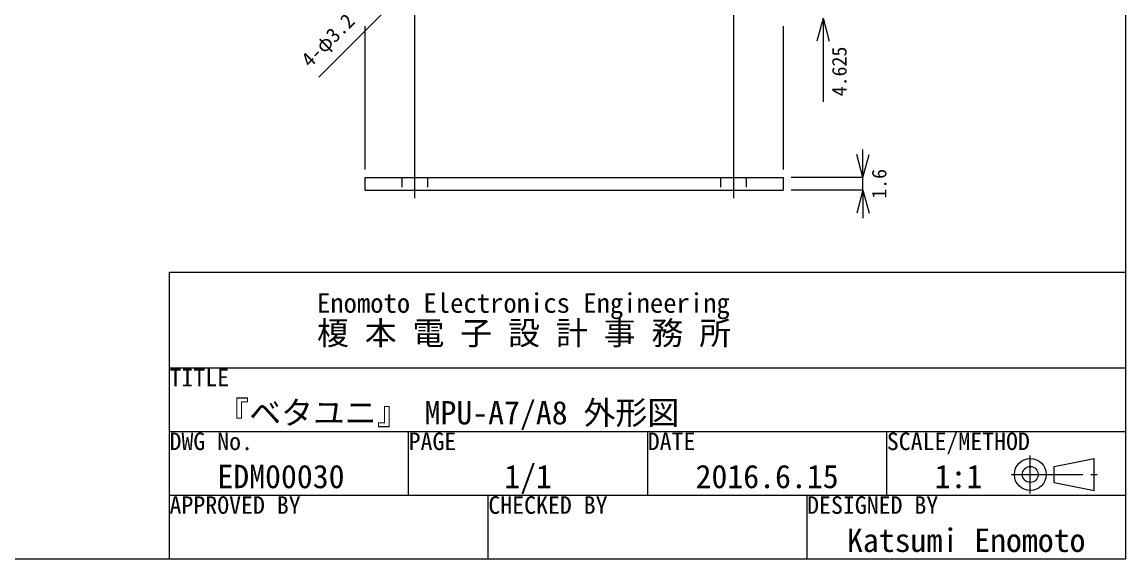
# Model space of a CAD drawing. Units: millimetres on the paper. Extents: x -138 to 138, y -95 to 95.
# Drawn here: x 0 to 138.5, y -95 to -27.6 of the extents above; entities that cross this region are included whole.
import ezdxf
from ezdxf.enums import TextEntityAlignment as Align

# ---------------------------------------------------------------- set-up
doc = ezdxf.new("R2010")
doc.units = ezdxf.units.MM
doc.linetypes.add('CHAIN2', pattern=[12, 9, -1, 1, -1])
doc.linetypes.add('DASHED1', pattern=[1.8, 1.2, -0.6])
doc.layers.add('0-0', color=4, linetype='Continuous')
doc.layers.add('0-1', color=7, linetype='Continuous')
doc.styles.add('ＭＳ ゴシック', font='')
doc.styles.add('ＭＳ 明朝', font='')
doc.styles.get('ＭＳ ゴシック').set_extended_font_data('MS Gothic')
doc.styles.get('ＭＳ 明朝').set_extended_font_data('MS Mincho')

msp = doc.modelspace()

# ---------------------------------------------------------------- linework, layer by layer
at = {"layer": '0-0'}
for p, q in [((49.25, 52.125), (49.25, -49.725)), ((89.25, 52.125), (89.25, -49.725)), ((48.119, -23.631), (37.229, -34.521)), ((100.5, -27.125), (99.724, -30.023)), ((100.5, -27.125), (101.276, -30.023)), ((100.5, -27.125), (100.5, -37.625)), ((43, -28.125), (43, -46.125)), ((95.5, -28.125), (95.5, -46.125)), ((105.5, -47.125), (104.724, -44.227)), ((105.5, -47.125), (105.5, -43.625)), ((105.5, -47.125), (106.276, -44.227)), ((105.5, -47.125), (96.5, -47.125)), ((105.5, -48.725), (105.5, -47.125)), ((105.5, -48.725), (96.5, -48.725)), ((105.5, -48.725), (104.724, -51.623)), ((105.5, -48.725), (106.276, -51.623)), ((105.5, -48.725), (105.5, -52.225))]:
    msp.add_line(p, q, dxfattribs=at)
at = {"layer": '0-0', "color": 7}
for p, q in [((18.5, -59), (138.5, -59)), ((18.5, -95), (18.5, -59)), ((18.5, -71), (138.5, -71)), ((18.5, -79), (138.5, -79)), ((48.5, -87), (48.5, -79)), ((78.5, -87), (78.5, -79)), ((108.5, -87), (108.5, -79)), ((129.5, -83.4), (134.5, -82.4)), ((134.5, -86.4), (134.5, -82.4)), ((129.5, -85.4), (129.5, -83.4)), ((129.5, -85.4), (134.5, -86.4)), ((18.5, -87), (138.5, -87)), ((58.5, -95), (58.5, -87)), ((98.5, -95), (98.5, -87))]:
    msp.add_line(p, q, dxfattribs=at)
at = {"layer": '0-0', "linetype": 'CHAIN2'}
for p, q in [((126.5, -86.8), (126.5, -82)), ((124.1, -84.4), (134.9, -84.4))]:
    msp.add_line(p, q, dxfattribs=at)
at = {"layer": '0-0', "color": 7}
msp.add_lwpolyline([(-138.5, -95), (138.5, -95), (138.5, 95), (-138.5, 95)], close=True, dxfattribs=at)
for radius in [2, 1]:
    msp.add_circle((126.5, -84.4), radius, dxfattribs=at)
at = {"layer": '0-1'}
for p, q in [((43, -47.125), (95.5, -47.125)), ((43, -47.125), (43, -48.725)), ((95.5, -47.125), (95.5, -48.725)), ((43, -48.725), (95.5, -48.725))]:
    msp.add_line(p, q, dxfattribs=at)
at = {"layer": '0-1', "linetype": 'DASHED1'}
for p, q in [((47.65, -47.125), (47.65, -48.725)), ((50.85, -47.125), (50.85, -48.725)), ((87.65, -47.125), (87.65, -48.725)), ((90.85, -47.125), (90.85, -48.725))]:
    msp.add_line(p, q, dxfattribs=at)

# ---------------------------------------------------------------- texts
at = {"layer": '0-0', "style": 'ＭＳ ゴシック'}
for s, rotation, p in [('4-φ3.2', 45, (36.522, -33.814)), ('4.625', 90, (104, -36.938)), ('1.6', 90, (109, -49.8))]:
    msp.add_text(s, height=1.833, rotation=rotation, dxfattribs=at).set_placement(p, align=Align.BOTTOM_LEFT)
at = {"layer": '0-0', "color": 7}
for s, height, style, p in [('Enomoto Electronics Engineering', 2.456, 'ＭＳ 明朝', (37, -64.85)), ('榎 本 電 子 設 計 事 務 所', 2.933, 'ＭＳ 明朝', (37, -69)), ('TITLE', 2.199, 'ＭＳ ゴシック', (18.5, -74)), ('『ベタユニ』 MPU-A7/A8 外形図', 2.933, 'ＭＳ ゴシック', (24.5, -79)), ('DWG No.', 2.199, 'ＭＳ ゴシック', (18.5, -82)), ('PAGE', 2.199, 'ＭＳ ゴシック', (48.5, -82)), ('DATE', 2.199, 'ＭＳ ゴシック', (78.5, -82)), ('SCALE/METHOD', 2.199, 'ＭＳ ゴシック', (108.5, -82)), ('1/1', 2.933, 'ＭＳ ゴシック', (60.5, -87)), ('EDM00030', 2.933, 'ＭＳ ゴシック', (24.5, -87)), ('2016.6.15', 2.933, 'ＭＳ ゴシック', (84.5, -87)), ('1:1', 2.933, 'ＭＳ ゴシック', (114.5, -87)), ('APPROVED BY', 2.199, 'ＭＳ ゴシック', (18.5, -90)), ('CHECKED BY', 2.199, 'ＭＳ ゴシック', (58.5, -90)), ('DESIGNED BY', 2.199, 'ＭＳ ゴシック', (98.5, -90)), ('Katsumi Enomoto', 2.933, 'ＭＳ ゴシック', (103.5, -95))]:
    msp.add_text(s, height=height, dxfattribs=dict(at, style=style)).set_placement(p, align=Align.BOTTOM_LEFT)

doc.saveas('drawing.dxf')
